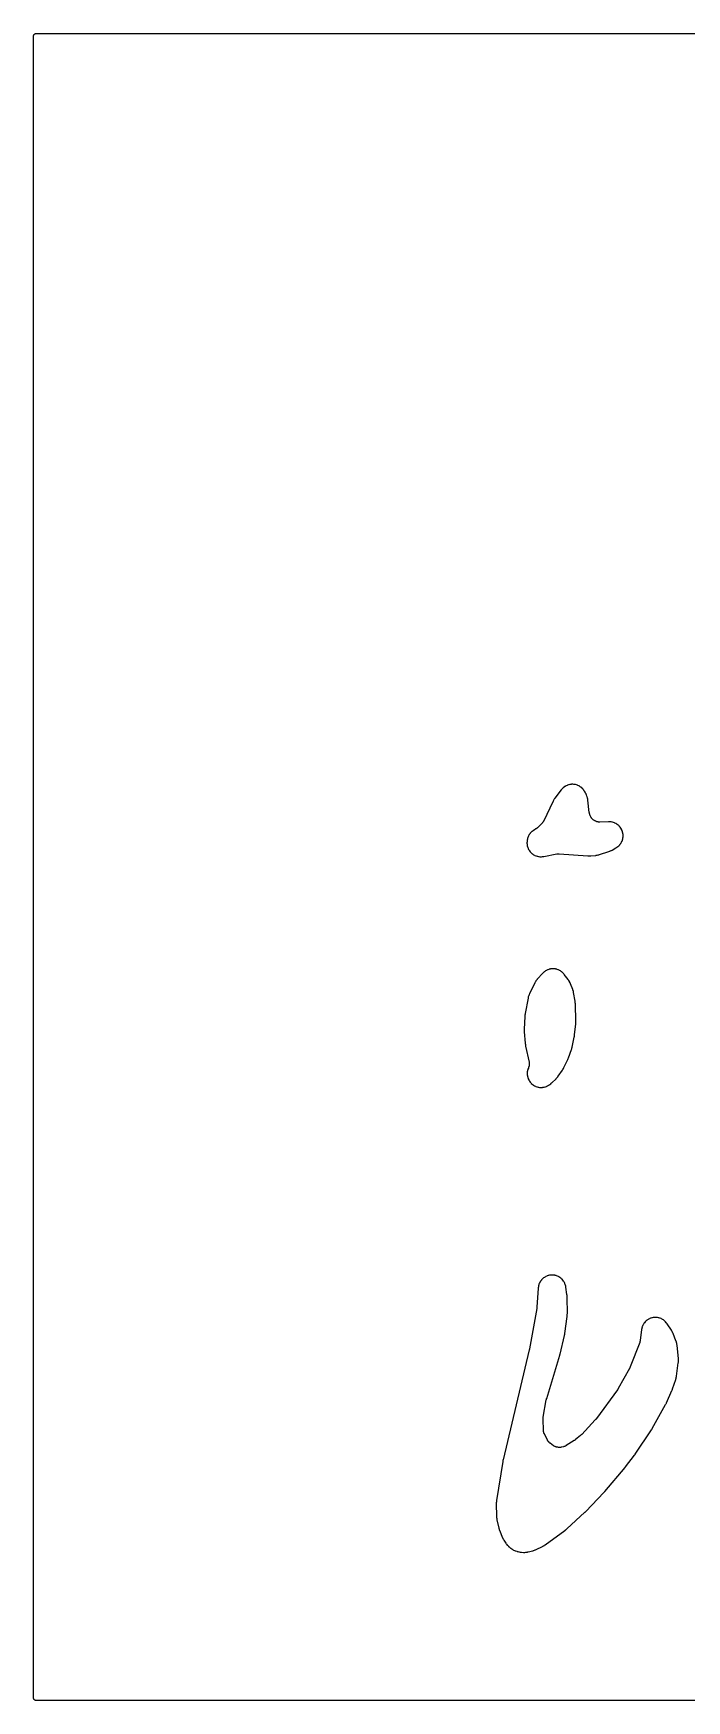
# Model space of a CAD drawing. Header units: millimetres. Extents: x 0 to 300, y 0 to 300.
# Drawn here: x -0.1 to 117.5, y -0.1 to 300.1 of the extents above; entities that cross this region are included whole.
import ezdxf

# ---------------------------------------------------------------- set-up
doc = ezdxf.new("R2010")
doc.units = ezdxf.units.MM
doc.layers.add('CUT', color=7, linetype='CONTINUOUS')

msp = doc.modelspace()

# ---------------------------------------------------------------- linework, layer by layer
at = {"layer": 'CUT'}
msp.add_lwpolyline([(298.5625, -0.0625), (1.4375, -0.0625), (0.5522, -0.0625), (0.4788, -0.0589), (0.4206, -0.0503), (0.3635, -0.036), (0.3082, -0.0162), (0.255, 0.009), (0.2046, 0.0392), (0.1573, 0.0743), (0.1137, 0.1137), (0.0743, 0.1573), (0.0392, 0.2046), (0.009, 0.255), (-0.0162, 0.3082), (-0.036, 0.3635), (-0.0503, 0.4206), (-0.0589, 0.4788), (-0.0625, 0.5522), (-0.0625, 1.4375), (-0.0625, 298.5625), (-0.0625, 299.4478), (-0.0589, 299.5212), (-0.0503, 299.5794), (-0.036, 299.6365), (-0.0162, 299.6918), (0.009, 299.745), (0.0392, 299.7954), (0.0743, 299.8427), (0.1137, 299.8863), (0.1573, 299.9257), (0.2046, 299.9608), (0.255, 299.991), (0.3082, 300.0162), (0.3635, 300.036), (0.4206, 300.0503), (0.4788, 300.0589), (0.5522, 300.0625), (1.4375, 300.0625), (298.5625, 300.0625)], dxfattribs=at)
for points in [[(88.8435, 153.8621), (88.8558, 153.8031), (88.9041, 153.6191), (88.9223, 153.5617), (88.9887, 153.3833), (89.0125, 153.3281), (89.0965, 153.1573), (89.1258, 153.1047), (89.2265, 152.9432), (89.2608, 152.8938), (89.3772, 152.7432), (89.4164, 152.6975), (89.5472, 152.5593), (89.5908, 152.5177), (89.7348, 152.3934), (89.7823, 152.3564), (89.9381, 152.2471), (89.989, 152.215), (90.155, 152.1219), (90.2089, 152.0951), (90.3833, 152.019), (90.4397, 151.9978), (90.6209, 151.9396), (90.679, 151.9241), (90.8651, 151.8844), (90.9246, 151.8748), (91.1137, 151.8539), (91.1738, 151.8503), (91.3641, 151.8485), (91.4243, 151.8509), (91.6164, 151.8684), (91.6463, 151.8719), (91.7045, 151.8802), (91.7194, 151.8825), (91.8159, 151.8987), (91.8307, 151.9013), (94.1432, 152.349), (94.1529, 152.3508), (94.1681, 152.3536), (94.1931, 152.3578), (94.2268, 152.3629), (94.2567, 152.367), (94.261, 152.3675), (94.3139, 152.3722), (94.3862, 152.3765), (94.455, 152.378), (94.5035, 152.3771), (94.5438, 152.3756), (94.5569, 152.3747), (94.5668, 152.3741), (99.7497, 151.9955), (99.763, 151.9947), (99.8491, 151.9903), (99.8624, 151.9898), (99.9142, 151.9883), (99.9407, 151.9881), (100.1131, 151.9908), (100.1396, 151.9918), (100.1914, 151.9949), (100.2046, 151.9958), (100.2906, 152.0029), (100.3038, 152.0041), (101.2061, 152.0983), (101.2219, 152.1002), (101.3246, 152.1137), (101.3404, 152.116), (101.4019, 152.1257), (101.4332, 152.1315), (101.6357, 152.1748), (101.6667, 152.1823), (101.7268, 152.1985), (101.7421, 152.2028), (101.8414, 152.2324), (101.8566, 152.2372), (103.5221, 152.7829), (103.5371, 152.788), (103.6338, 152.8225), (103.6486, 152.828), (103.7062, 152.8503), (103.7353, 152.8625), (103.9226, 152.9466), (103.9511, 152.9603), (104.006, 152.9885), (104.0199, 152.9959), (104.11, 153.0452), (104.1238, 153.053), (104.8008, 153.4473), (104.8134, 153.4548), (104.8947, 153.5049), (104.9071, 153.5127), (104.9552, 153.544), (104.9794, 153.5606), (105.132, 153.6707), (105.1779, 153.7074), (105.317, 153.8302), (105.3591, 153.8712), (105.4856, 154.007), (105.5235, 154.0519), (105.6361, 154.1994), (105.6694, 154.2478), (105.767, 154.4057), (105.7954, 154.457), (105.8772, 154.6237), (105.9004, 154.6776), (105.9655, 154.8515), (105.9833, 154.9074), (106.0311, 155.0868), (106.0434, 155.1442), (106.0734, 155.3273), (106.0801, 155.3857), (106.092, 155.5709), (106.093, 155.6296), (106.0868, 155.8151), (106.0819, 155.8736), (106.0576, 156.0577), (106.0471, 156.1154), (106.0049, 156.2962), (105.9888, 156.3527), (105.9292, 156.5284), (105.9076, 156.583), (105.8311, 156.7522), (105.8043, 156.8044), (105.7116, 156.9652), (105.6798, 157.0146), (105.5718, 157.1656), (105.5354, 157.2116), (105.4132, 157.3513), (105.3724, 157.3936), (105.2371, 157.5207), (105.1924, 157.5587), (105.0453, 157.672), (104.9971, 157.7055), (104.8397, 157.8039), (104.7884, 157.8325), (104.6222, 157.915), (104.5684, 157.9385), (104.3948, 158.0043), (104.339, 158.0224), (104.1598, 158.071), (104.1025, 158.0836), (103.9194, 158.1144), (103.8611, 158.1213), (103.6734, 158.1343), (103.644, 158.1356), (103.5867, 158.1367), (103.572, 158.1369), (103.4766, 158.1364), (103.4619, 158.1362), (101.8798, 158.0904), (101.8398, 158.0901), (101.7664, 158.0913), (101.6864, 158.0961), (101.6333, 158.1017), (101.5541, 158.1136), (101.5017, 158.1238), (101.4238, 158.1428), (101.3726, 158.1576), (101.2967, 158.1834), (101.2283, 158.2101), (101.1913, 158.2255), (101.0559, 158.2854), (101.0148, 158.3048), (100.9405, 158.3422), (100.8616, 158.3872), (100.8107, 158.4197), (100.7367, 158.4723), (100.6893, 158.5098), (100.621, 158.5696), (100.5775, 158.6117), (100.5156, 158.6781), (100.4767, 158.7243), (100.4218, 158.7966), (100.3877, 158.8465), (100.3403, 158.924), (100.3006, 158.9971), (100.2799, 159.0375), (100.165, 159.2768), (100.1597, 159.288), (100.1526, 159.3032), (100.133, 159.3488), (100.1115, 159.403), (100.0835, 159.4843), (100.0603, 159.5642), (100.0401, 159.6486), (100.0289, 159.7077), (100.0209, 159.7574), (100.0188, 159.7737), (100.0173, 159.786), (99.752, 162.0453), (99.7504, 162.0576), (99.7394, 162.1371), (99.7376, 162.1494), (99.73, 162.197), (99.7256, 162.2214), (99.6942, 162.3766), (99.6824, 162.4246), (99.6384, 162.5768), (99.6311, 162.6004), (99.6157, 162.6462), (99.6117, 162.6578), (99.5847, 162.7334), (99.5804, 162.745), (99.4972, 162.9635), (99.4921, 162.9763), (99.4583, 163.0593), (99.453, 163.072), (99.4315, 163.1214), (99.4199, 163.1464), (99.3411, 163.3072), (99.3284, 163.3316), (99.3025, 163.3788), (99.2957, 163.3908), (99.2508, 163.4684), (99.2438, 163.4802), (99.1441, 163.6436), (99.1364, 163.6559), (99.0853, 163.7353), (99.0773, 163.7474), (99.0454, 163.7944), (99.0285, 163.818), (98.9166, 163.9669), (98.8795, 164.0116), (98.7554, 164.147), (98.7141, 164.1879), (98.5775, 164.3108), (98.5325, 164.3475), (98.3846, 164.4565), (98.3362, 164.4887), (98.1785, 164.5829), (98.1273, 164.6103), (97.9612, 164.6888), (97.9075, 164.7111), (97.7346, 164.7732), (97.6791, 164.7902), (97.501, 164.8353), (97.444, 164.8468), (97.2624, 164.8744), (97.2046, 164.8804), (97.0212, 164.8903), (96.9631, 164.8907), (96.7795, 164.8828), (96.7216, 164.8775), (96.5397, 164.852), (96.4826, 164.8411), (96.304, 164.7981), (96.2483, 164.7817), (96.0747, 164.7216), (96.0208, 164.7), (95.8538, 164.6233), (95.8022, 164.5966), (95.6434, 164.5042), (95.5947, 164.4725), (95.4456, 164.3652), (95.4002, 164.329), (95.2621, 164.2078), (95.2204, 164.1673), (95.093, 164.0314), (95.0737, 164.0098), (95.0369, 163.9665), (95.0276, 163.9553), (94.9682, 163.8819), (94.9592, 163.8705), (93.8383, 162.4147), (93.829, 162.4023), (93.7696, 162.3208), (93.7606, 162.3082), (93.7262, 162.2583), (93.7092, 162.2324), (93.6034, 162.0608), (93.5878, 162.034), (93.5587, 161.9809), (93.5514, 161.9672), (93.5053, 161.8776), (93.4984, 161.8637), (91.7398, 158.2167), (91.7213, 158.1803), (91.6858, 158.1145), (91.6438, 158.0445), (91.6137, 157.9992), (91.5656, 157.9332), (91.5316, 157.8908), (91.4776, 157.8295), (91.4257, 157.7757), (91.3967, 157.7469), (90.6924, 157.0795), (90.6837, 157.0714), (90.672, 157.0606), (90.6364, 157.0294), (90.5756, 156.979), (90.5483, 156.9572), (90.5202, 156.9366), (90.4557, 156.8911), (90.4163, 156.8649), (90.4027, 156.8564), (90.3927, 156.8501), (90.0637, 156.6493), (90.0513, 156.6415), (89.9714, 156.59), (89.9592, 156.582), (89.9119, 156.5499), (89.8881, 156.5328), (89.7384, 156.4201), (89.6935, 156.3826), (89.5573, 156.2575), (89.5162, 156.2159), (89.3929, 156.0782), (89.356, 156.0327), (89.2467, 155.8836), (89.2144, 155.8348), (89.1201, 155.6758), (89.0928, 155.6241), (89.0144, 155.4566), (88.9923, 155.4025), (88.9306, 155.2282), (88.9138, 155.1721), (88.8687, 154.9902), (88.8624, 154.9616), (88.8514, 154.9056), (88.8487, 154.8912), (88.8327, 154.7975), (88.8304, 154.783), (88.8283, 154.7685), (88.8263, 154.7535), (88.8146, 154.6564), (88.813, 154.6414), (88.8074, 154.5829), (88.8053, 154.5529), (88.7967, 154.3601), (88.797, 154.2999), (88.8076, 154.1099), (88.8139, 154.0501)], [(88.8677, 112.4053), (88.8783, 112.3463), (88.9212, 112.1617), (88.9376, 112.1041), (88.9987, 111.9246), (89.0208, 111.8689), (89.0994, 111.6965), (89.127, 111.6432), (89.2225, 111.4795), (89.2552, 111.4293), (89.3666, 111.2759), (89.4042, 111.2292), (89.5302, 111.0877), (89.5723, 111.045), (89.7119, 110.9168), (89.758, 110.8785), (89.9097, 110.7649), (89.9594, 110.7313), (90.1216, 110.6334), (90.1744, 110.605), (90.3457, 110.5238), (90.401, 110.5008), (90.5795, 110.437), (90.6369, 110.4197), (90.8209, 110.3741), (90.8797, 110.3626), (91.0673, 110.3355), (91.127, 110.3299), (91.3163, 110.3217), (91.3763, 110.3221), (91.5655, 110.3329), (91.6251, 110.3392), (91.8123, 110.3688), (91.871, 110.3811), (92.0543, 110.4292), (92.1114, 110.4473), (92.289, 110.5135), (92.3441, 110.5372), (92.5166, 110.6219), (92.5432, 110.6358), (92.5944, 110.6642), (92.6074, 110.6716), (92.6914, 110.721), (92.7042, 110.7288), (92.7296, 110.7446), (92.7426, 110.7529), (92.8264, 110.8081), (92.8392, 110.8167), (92.8887, 110.8511), (92.9135, 110.8694), (93.072, 110.9922), (93.0959, 111.0118), (93.1416, 111.0511), (93.1531, 111.0613), (93.2274, 111.1287), (93.2387, 111.1392), (94.0255, 111.8905), (94.0363, 111.901), (94.1051, 111.9701), (94.1156, 111.9809), (94.1559, 112.0235), (94.176, 112.0458), (94.3029, 112.1939), (94.3219, 112.2172), (94.3577, 112.2635), (94.3668, 112.2755), (94.4245, 112.3542), (94.4333, 112.3664), (95.1652, 113.4175), (95.1775, 113.4358), (95.2546, 113.5557), (95.2661, 113.5743), (95.3573, 113.7281), (95.3681, 113.7472), (95.4363, 113.8724), (95.4464, 113.8918), (96.1019, 115.2082), (96.1102, 115.2254), (96.1619, 115.3382), (96.1696, 115.3556), (96.23, 115.4991), (96.2371, 115.5168), (96.2816, 115.6327), (96.2882, 115.6506), (96.8048, 117.136), (96.8108, 117.1541), (96.8477, 117.2721), (96.8531, 117.2904), (96.8947, 117.4399), (96.8995, 117.4583), (96.9288, 117.5785), (96.933, 117.597), (97.3119, 119.3936), (97.3151, 119.41), (97.3346, 119.5168), (97.3373, 119.5333), (97.358, 119.668), (97.3603, 119.6845), (97.3737, 119.7922), (97.3756, 119.8088), (97.5627, 121.742), (97.5641, 121.7599), (97.5719, 121.8766), (97.5728, 121.8946), (97.5782, 122.0413), (97.5786, 122.0593), (97.5793, 122.1763), (97.5792, 122.1943), (97.5046, 125.3638), (97.5043, 125.3746), (97.5011, 125.4504), (97.5005, 125.4617), (97.4975, 125.5114), (97.4956, 125.5352), (97.4806, 125.6839), (97.4779, 125.7068), (97.4723, 125.7464), (97.4707, 125.7572), (97.459, 125.8313), (97.457, 125.8433), (97.1797, 127.3914), (97.1771, 127.4048), (97.1596, 127.491), (97.1568, 127.5042), (97.1451, 127.5558), (97.1386, 127.5821), (97.092, 127.7518), (97.0843, 127.7778), (97.068, 127.8281), (97.0637, 127.841), (97.0347, 127.9241), (97.0301, 127.9368), (96.6435, 128.9706), (96.6381, 128.9844), (96.6019, 129.0743), (96.5962, 129.088), (96.5731, 129.1414), (96.5606, 129.1685), (96.4764, 129.3398), (96.4474, 129.3918), (96.3466, 129.5539), (96.3302, 129.5788), (96.2971, 129.6266), (96.2885, 129.6388), (96.2313, 129.717), (96.2224, 129.7289), (95.502, 130.665), (95.493, 130.6764), (95.4339, 130.7496), (95.4246, 130.7608), (95.388, 130.8039), (95.3687, 130.8255), (95.2418, 130.961), (95.2003, 131.0013), (95.0628, 131.1223), (95.0175, 131.1585), (94.8691, 131.2656), (94.8205, 131.2972), (94.6624, 131.3896), (94.611, 131.4163), (94.4448, 131.493), (94.3911, 131.5147), (94.2181, 131.575), (94.1626, 131.5914), (93.9847, 131.6348), (93.9278, 131.6457), (93.7466, 131.6717), (93.6889, 131.6772), (93.506, 131.6855), (93.4481, 131.6854), (93.2652, 131.6761), (93.2075, 131.6704), (93.0264, 131.6435), (92.9696, 131.6323), (92.7919, 131.588), (92.7364, 131.5714), (92.5638, 131.5102), (92.5102, 131.4883), (92.3443, 131.4108), (92.2931, 131.3837), (92.1354, 131.2906), (92.0871, 131.2588), (91.9391, 131.1509), (91.894, 131.1145), (91.7553, 130.9912), (91.7341, 130.9714), (91.6937, 130.9318), (91.6835, 130.9216), (91.6178, 130.8541), (91.6078, 130.8436), (90.6982, 129.8623), (90.6884, 129.8514), (90.6251, 129.7797), (90.6155, 129.7686), (90.5786, 129.7246), (90.5603, 129.7016), (90.4463, 129.5516), (90.4131, 129.503), (90.3143, 129.3425), (90.2995, 129.3171), (90.2719, 129.2668), (90.265, 129.2538), (90.221, 129.169), (90.2144, 129.1558), (89.2384, 127.1527), (89.2327, 127.1407), (89.1965, 127.062), (89.1911, 127.0499), (89.1704, 127.0022), (89.1603, 126.9775), (89.0995, 126.818), (89.0827, 126.7675), (89.0362, 126.6032), (89.0295, 126.5775), (89.0176, 126.5268), (89.0147, 126.5138), (88.9967, 126.4292), (88.9941, 126.4161), (88.4658, 123.6254), (88.4621, 123.6039), (88.4408, 123.4637), (88.438, 123.4421), (88.4177, 123.2655), (88.4156, 123.2438), (88.4045, 123.1025), (88.4032, 123.0807), (88.3074, 120.7819), (88.3069, 120.7636), (88.3056, 120.6449), (88.3057, 120.6267), (88.3085, 120.4778), (88.3091, 120.4595), (88.315, 120.341), (88.3162, 120.3228), (88.4815, 118.2634), (88.4834, 118.2436), (88.498, 118.1152), (88.5006, 118.0955), (88.5242, 117.9352), (88.5275, 117.9156), (88.5505, 117.7885), (88.5544, 117.769), (89.1796, 114.8729), (89.1884, 114.8261), (89.2022, 114.7401), (89.2124, 114.6456), (89.2158, 114.5824), (89.2159, 114.4873), (89.2126, 114.4241), (89.2027, 114.3295), (89.1928, 114.267), (89.173, 114.174), (89.1565, 114.1129), (89.1269, 114.0225), (89.0955, 113.9413), (89.0772, 113.8974), (89.0525, 113.8423), (89.0409, 113.8147), (88.9711, 113.6356), (88.9522, 113.5788), (88.9013, 113.3962), (88.8881, 113.3377), (88.8557, 113.151), (88.8484, 113.0915), (88.8348, 112.9025), (88.8335, 112.8425), (88.8388, 112.6531), (88.8435, 112.5933)], [(83.2721, 35.5759), (83.2708, 35.5491), (83.2695, 35.4966), (83.2694, 35.4832), (83.2692, 35.3959), (83.2693, 35.3825), (83.3156, 33.1244), (83.3161, 33.1095), (83.3205, 33.013), (83.3213, 32.9981), (83.3254, 32.9402), (83.3282, 32.9106), (83.3513, 32.7188), (83.3555, 32.6894), (83.3653, 32.6322), (83.368, 32.6176), (83.3866, 32.5227), (83.3897, 32.5082), (83.7226, 31.0107), (83.7255, 30.9984), (83.7449, 30.9189), (83.748, 30.9067), (83.7607, 30.8591), (83.7677, 30.8349), (83.8165, 30.6786), (83.8246, 30.6547), (83.8412, 30.6084), (83.8456, 30.5966), (83.8749, 30.5201), (83.8795, 30.5084), (84.338, 29.3826), (84.3437, 29.3689), (84.3822, 29.2808), (84.3883, 29.2673), (84.4127, 29.2149), (84.4258, 29.1884), (84.5155, 29.0184), (84.53, 28.9926), (84.5594, 28.9429), (84.5671, 28.9302), (84.6181, 28.8487), (84.6261, 28.8363), (85, 28.2706), (85.0082, 28.2586), (85.0622, 28.181), (85.0707, 28.1691), (85.1043, 28.1233), (85.122, 28.1003), (85.2394, 27.9554), (85.2782, 27.9121), (85.409, 27.7793), (85.43, 27.759), (85.4717, 27.7206), (85.4826, 27.7108), (85.5536, 27.6485), (85.5647, 27.639), (85.8523, 27.3988), (85.8625, 27.3905), (85.929, 27.3374), (85.9394, 27.3293), (85.9801, 27.2982), (86.0012, 27.2828), (86.1391, 27.1867), (86.1833, 27.1587), (86.3271, 27.0762), (86.3736, 27.0521), (86.526, 26.9815), (86.55, 26.971), (86.5974, 26.9516), (86.6096, 26.9467), (86.689, 26.9161), (86.7013, 26.9115), (86.9452, 26.8235), (86.9593, 26.8186), (87.0511, 26.788), (87.0653, 26.7835), (87.1208, 26.7665), (87.1495, 26.7585), (87.3345, 26.7118), (87.3928, 26.7001), (87.5815, 26.672), (87.6111, 26.6684), (87.6689, 26.6627), (87.6837, 26.6614), (87.7802, 26.6543), (87.7951, 26.6534), (88.1729, 26.635), (88.1878, 26.6345), (88.2843, 26.6321), (88.2992, 26.632), (88.3572, 26.632), (88.3869, 26.6328), (88.577, 26.6424), (88.6361, 26.6483), (88.8244, 26.6767), (88.8537, 26.6818), (88.9105, 26.6933), (88.925, 26.6964), (89.0192, 26.7178), (89.0336, 26.7213), (89.8462, 26.9274), (89.8608, 26.9313), (89.9554, 26.9579), (89.9699, 26.9622), (90.0263, 26.9796), (90.055, 26.9892), (90.2395, 27.0564), (90.2677, 27.0675), (90.3221, 27.0904), (90.3359, 27.0965), (90.4254, 27.137), (90.4391, 27.1434), (91.5792, 27.6943), (91.5911, 27.7002), (91.6681, 27.7395), (91.6799, 27.7457), (91.7257, 27.7704), (91.7489, 27.7836), (91.8973, 27.8723), (91.9198, 27.8864), (91.9632, 27.9151), (91.9742, 27.9225), (92.0454, 27.9718), (92.0562, 27.9795), (95.6301, 30.5719), (95.6444, 30.5826), (95.7362, 30.6534), (95.7501, 30.6645), (95.8626, 30.7568), (95.8762, 30.7683), (95.9636, 30.8444), (95.9769, 30.8564), (99.2087, 33.8459), (99.2148, 33.8516), (99.2572, 33.8919), (99.2636, 33.8982), (99.3157, 33.9492), (99.322, 33.9555), (99.3625, 33.9964), (99.3691, 34.0032), (102.6502, 37.4223), (102.6564, 37.4289), (102.6993, 37.475), (102.7059, 37.4822), (102.7585, 37.5405), (102.7648, 37.5476), (102.8056, 37.5944), (102.8122, 37.6021), (106.4447, 41.9088), (106.449, 41.9139), (106.4783, 41.9495), (106.4828, 41.955), (106.5188, 41.9997), (106.5231, 42.0051), (106.5512, 42.0408), (106.5557, 42.0467), (108.1553, 44.1343), (108.1608, 44.1416), (108.1984, 44.1923), (108.2041, 44.2001), (108.25, 44.264), (108.2555, 44.2718), (108.2909, 44.3229), (108.2967, 44.3313), (111.1935, 48.6621), (111.2004, 48.6726), (111.2441, 48.741), (111.2507, 48.7516), (111.3038, 48.8386), (111.3102, 48.8493), (111.351, 48.9194), (111.3572, 48.9303), (113.7418, 53.2309), (113.7478, 53.2421), (113.7864, 53.3153), (113.7922, 53.3266), (113.8387, 53.4195), (113.8442, 53.4309), (113.8797, 53.5057), (113.885, 53.5172), (114.8826, 55.7426), (114.8885, 55.7563), (114.926, 55.8457), (114.9316, 55.8596), (114.9758, 55.973), (114.981, 55.9869), (115.014, 56.0781), (115.0189, 56.0922), (115.5761, 57.7626), (115.5804, 57.7762), (115.6075, 57.8643), (115.6115, 57.8779), (115.6266, 57.9313), (115.6336, 57.9588), (115.6752, 58.1384), (115.6809, 58.1662), (115.6908, 58.2207), (115.6932, 58.2347), (115.7076, 58.3258), (115.7096, 58.3398), (116.0293, 60.7337), (116.0313, 60.7507), (116.0428, 60.8608), (116.0444, 60.8778), (116.0494, 60.9441), (116.051, 60.9782), (116.0553, 61.1995), (116.0549, 61.2336), (116.0524, 61.3), (116.0516, 61.317), (116.0442, 61.4276), (116.0429, 61.4446), (115.8062, 63.9407), (115.8047, 63.9545), (115.7941, 64.0443), (115.7923, 64.0581), (115.7847, 64.112), (115.7801, 64.1394), (115.7469, 64.3147), (115.734, 64.3688), (115.6847, 64.5403), (115.6764, 64.5668), (115.659, 64.6183), (115.6543, 64.6315), (115.6233, 64.7164), (115.6184, 64.7295), (115.1164, 66.0129), (115.11, 66.0286), (115.0668, 66.1302), (115.06, 66.1458), (115.0324, 66.206), (115.0174, 66.2365), (114.9143, 66.4315), (114.8976, 66.4611), (114.8634, 66.5178), (114.8544, 66.5322), (114.7947, 66.6251), (114.7854, 66.6393), (114.0006, 67.7879), (113.9923, 67.7998), (113.9372, 67.8764), (113.9285, 67.8881), (113.8943, 67.9333), (113.8762, 67.956), (113.7569, 68.0988), (113.7176, 68.1415), (113.5868, 68.2703), (113.5435, 68.309), (113.4009, 68.4245), (113.3541, 68.4588), (113.201, 68.5601), (113.1511, 68.5897), (112.9889, 68.6757), (112.9364, 68.7004), (112.7667, 68.7703), (112.712, 68.7897), (112.5363, 68.8429), (112.48, 68.857), (112.3, 68.8929), (112.2426, 68.9015), (112.06, 68.9199), (112.002, 68.9229), (111.8185, 68.9236), (111.7605, 68.921), (111.5777, 68.9039), (111.5203, 68.8957), (111.34, 68.861), (111.2836, 68.8473), (111.1076, 68.7953), (111.0528, 68.7762), (110.8826, 68.7075), (110.8299, 68.6832), (110.6671, 68.5984), (110.617, 68.5691), (110.4632, 68.4689), (110.4161, 68.4349), (110.2727, 68.3204), (110.2292, 68.282), (110.0975, 68.1541), (110.0579, 68.1117), (109.9392, 67.9717), (109.9038, 67.9256), (109.7992, 67.7748), (109.7685, 67.7255), (109.679, 67.5653), (109.6531, 67.5133), (109.5795, 67.3452), (109.5588, 67.291), (109.5018, 67.1165), (109.4865, 67.0605), (109.446, 66.8789), (109.4404, 66.8504), (109.4307, 66.7945), (109.4284, 66.7802), (109.4147, 66.6869), (109.4127, 66.6725), (109.1824, 64.7998), (109.1812, 64.7906), (109.1792, 64.7752), (109.1735, 64.7384), (109.165, 64.6903), (109.1514, 64.6265), (109.1354, 64.5629), (109.1172, 64.5003), (109.1018, 64.4539), (109.0894, 64.4188), (109.0839, 64.4043), (109.0806, 64.3956), (107.385, 60.0363), (107.3793, 60.0219), (107.3657, 59.9886), (107.3597, 59.9743), (107.3523, 59.957), (107.346, 59.9429), (107.3313, 59.91), (107.3248, 59.8959), (107.3132, 59.8712), (107.3065, 59.8573), (107.2906, 59.8249), (107.2836, 59.8111), (107.275, 59.7943), (107.2679, 59.7807), (107.2509, 59.7489), (107.2435, 59.7353), (105.2357, 56.1317), (105.2289, 56.1197), (105.2129, 56.092), (105.2059, 56.0801), (105.1973, 56.0658), (105.1902, 56.054), (105.1733, 56.0268), (105.166, 56.0152), (105.1529, 55.9947), (105.1454, 55.9832), (105.1277, 55.9565), (105.1201, 55.9451), (105.1106, 55.9312), (105.1028, 55.92), (105.0843, 55.8938), (105.0763, 55.8826), (101.2933, 50.6987), (101.2848, 50.6871), (101.2646, 50.6604), (101.2559, 50.649), (101.2451, 50.6352), (101.2362, 50.6239), (101.2151, 50.5978), (101.206, 50.5867), (101.1898, 50.5672), (101.1805, 50.5562), (101.1587, 50.5308), (101.1492, 50.52), (101.1376, 50.5069), (101.1279, 50.4962), (101.1053, 50.4715), (101.0955, 50.461), (98.6475, 47.8755), (98.6386, 47.8662), (98.6175, 47.8445), (98.6084, 47.8353), (98.5972, 47.8242), (98.588, 47.8151), (98.5663, 47.7941), (98.5569, 47.7852), (98.5403, 47.7695), (98.5308, 47.7607), (98.5085, 47.7403), (98.4989, 47.7316), (98.4871, 47.7211), (98.4774, 47.7126), (98.4545, 47.6929), (98.4446, 47.6845), (97.5557, 46.9392), (97.5435, 46.9292), (97.5148, 46.906), (97.5024, 46.8961), (97.4872, 46.8843), (97.4746, 46.8747), (97.4452, 46.8525), (97.4324, 46.8431), (97.4098, 46.8267), (97.3969, 46.8175), (97.3667, 46.7964), (97.3536, 46.7874), (97.3376, 46.7766), (97.3244, 46.7679), (97.2935, 46.7479), (97.2801, 46.7394), (95.8465, 45.8463), (95.8362, 45.84), (95.819, 45.8296), (95.777, 45.8058), (95.7212, 45.776), (95.6448, 45.7398), (95.5665, 45.7071), (95.4871, 45.6781), (95.4267, 45.6593), (95.3802, 45.6462), (95.3607, 45.6413), (95.349, 45.6384), (95.0358, 45.5635), (95.0234, 45.5606), (95.0027, 45.556), (94.9527, 45.5462), (94.8869, 45.5353), (94.7984, 45.5252), (94.7092, 45.5194), (94.62, 45.518), (94.5534, 45.5203), (94.5025, 45.5235), (94.4815, 45.5254), (94.4688, 45.5266), (94.3233, 45.542), (94.3119, 45.5433), (94.3054, 45.544), (94.2535, 45.5517), (94.1822, 45.5644), (94.1005, 45.5829), (94.0475, 45.5976), (93.9685, 45.6234), (93.9167, 45.6429), (93.8405, 45.6759), (93.7907, 45.7002), (93.7178, 45.74), (93.6574, 45.7767), (93.6134, 45.8053), (93.6066, 45.81), (93.5967, 45.817), (92.9654, 46.2661), (92.9564, 46.2726), (92.9513, 46.2762), (92.9114, 46.3071), (92.8574, 46.3514), (92.7975, 46.4052), (92.7597, 46.4423), (92.7052, 46.5008), (92.6706, 46.5414), (92.6215, 46.6045), (92.5907, 46.6479), (92.5474, 46.7152), (92.5132, 46.7739), (92.489, 46.8183), (92.4853, 46.8254), (92.4801, 46.8359), (91.9187, 47.9728), (91.9136, 47.9835), (91.9064, 47.9985), (91.8848, 48.0473), (91.8574, 48.1147), (91.8297, 48.1929), (91.8137, 48.2458), (91.7934, 48.3262), (91.7823, 48.3803), (91.7695, 48.4622), (91.7615, 48.5346), (91.7572, 48.5877), (91.7564, 48.6044), (91.7559, 48.6162), (91.6839, 50.5514), (91.6835, 50.5635), (91.683, 50.5836), (91.6832, 50.632), (91.6857, 50.714), (91.6875, 50.7502), (91.6877, 50.754), (91.691, 50.7901), (91.7001, 50.8716), (91.7067, 50.9196), (91.71, 50.9394), (91.7121, 50.9514), (92.2739, 54.0733), (92.2763, 54.0861), (92.2821, 54.116), (92.2847, 54.1288), (92.288, 54.1444), (92.2907, 54.1572), (92.2974, 54.1869), (92.3004, 54.1996), (92.3058, 54.2221), (92.3089, 54.2347), (92.3165, 54.2643), (92.3198, 54.2769), (92.324, 54.2923), (92.3275, 54.3048), (92.3359, 54.3341), (92.3396, 54.3466), (94.6951, 62.1234), (94.6974, 62.1313), (94.7133, 62.1865), (94.7157, 62.1951), (94.7345, 62.2642), (94.7368, 62.2726), (94.7508, 62.3275), (94.7531, 62.3365), (95.5529, 65.668), (95.5563, 65.6832), (95.5774, 65.7826), (95.5805, 65.7979), (95.6038, 65.9233), (95.6064, 65.9387), (95.6223, 66.0391), (95.6246, 66.0545), (96.0292, 69.1168), (96.0316, 69.1377), (96.0447, 69.2735), (96.0464, 69.2944), (96.0569, 69.4653), (96.0578, 69.4862), (96.0614, 69.6226), (96.0616, 69.6436), (96.0369, 72.5138), (96.0363, 72.5347), (96.0304, 72.6706), (96.0291, 72.6915), (96.0158, 72.8616), (96.0138, 72.8824), (95.9984, 73.0176), (95.9957, 73.0383), (95.7986, 74.359), (95.7962, 74.3734), (95.7799, 74.467), (95.7772, 74.4814), (95.7661, 74.5374), (95.7596, 74.5659), (95.7141, 74.7477), (95.6971, 74.8037), (95.6349, 74.9777), (95.6126, 75.0318), (95.5338, 75.1989), (95.5063, 75.2505), (95.4115, 75.4093), (95.3792, 75.458), (95.2694, 75.6067), (95.2325, 75.652), (95.1088, 75.7894), (95.0676, 75.8309), (94.9311, 75.9555), (94.8861, 75.9928), (94.7381, 76.1036), (94.6897, 76.1363), (94.5317, 76.2322), (94.4803, 76.2601), (94.3136, 76.3401), (94.2598, 76.3628), (94.0861, 76.4263), (94.0303, 76.4436), (93.8514, 76.4899), (93.7941, 76.5017), (93.6115, 76.5303), (93.5534, 76.5365), (93.3688, 76.5472), (93.3104, 76.5478), (93.1257, 76.5404), (93.0674, 76.5353), (92.8843, 76.51), (92.8269, 76.4992), (92.6471, 76.4563), (92.5909, 76.4399), (92.4162, 76.3797), (92.3619, 76.3579), (92.1939, 76.281), (92.142, 76.2541), (91.9822, 76.1611), (91.9332, 76.1293), (91.7832, 76.0212), (91.7375, 75.9847), (91.5988, 75.8626), (91.5568, 75.8218), (91.4306, 75.6868), (91.3929, 75.6421), (91.2804, 75.4954), (91.2472, 75.4473), (91.1496, 75.2904), (91.1211, 75.2393), (91.0393, 75.0736), (91.0159, 75.0199), (90.9506, 74.847), (90.9326, 74.7914), (90.8844, 74.613), (90.8719, 74.5559), (90.8409, 74.371), (90.8367, 74.3421), (90.83, 74.2854), (90.8285, 74.2709), (90.8196, 74.1762), (90.8184, 74.1617), (90.5855, 70.7888), (90.5845, 70.7765), (90.5822, 70.7479), (90.5811, 70.7356), (90.5796, 70.7206), (90.5783, 70.7084), (90.5752, 70.6798), (90.5737, 70.6676), (90.5711, 70.6459), (90.5694, 70.6337), (90.5655, 70.6052), (90.5637, 70.593), (90.5615, 70.5781), (90.5595, 70.5659), (90.5548, 70.5376), (90.5527, 70.5254), (89.2393, 63.2467), (89.2384, 63.2417), (89.2363, 63.2302), (89.2353, 63.2252), (89.2341, 63.2187), (89.2331, 63.2137), (89.2319, 63.2075), (89.2294, 63.195), (89.229, 63.1932), (89.2278, 63.187), (89.2256, 63.1762), (89.2243, 63.1702), (89.2213, 63.1563), (89.2202, 63.151), (89.2176, 63.1393), (89.2138, 63.123), (89.2122, 63.1159), (84.4944, 43.2898), (84.4926, 43.282), (84.4921, 43.2795), (84.4763, 43.2075), (84.4739, 43.1964), (84.456, 43.1063), (84.4556, 43.1045), (84.4539, 43.0954), (84.4513, 43.0809), (84.441, 43.0239), (84.439, 43.0122), (83.308, 35.942), (83.3061, 35.9287), (83.2942, 35.8422), (83.2925, 35.8289), (83.2866, 35.7768), (83.2841, 35.75)]]:
    msp.add_lwpolyline(points, close=True, dxfattribs=at)

doc.saveas('drawing.dxf')
